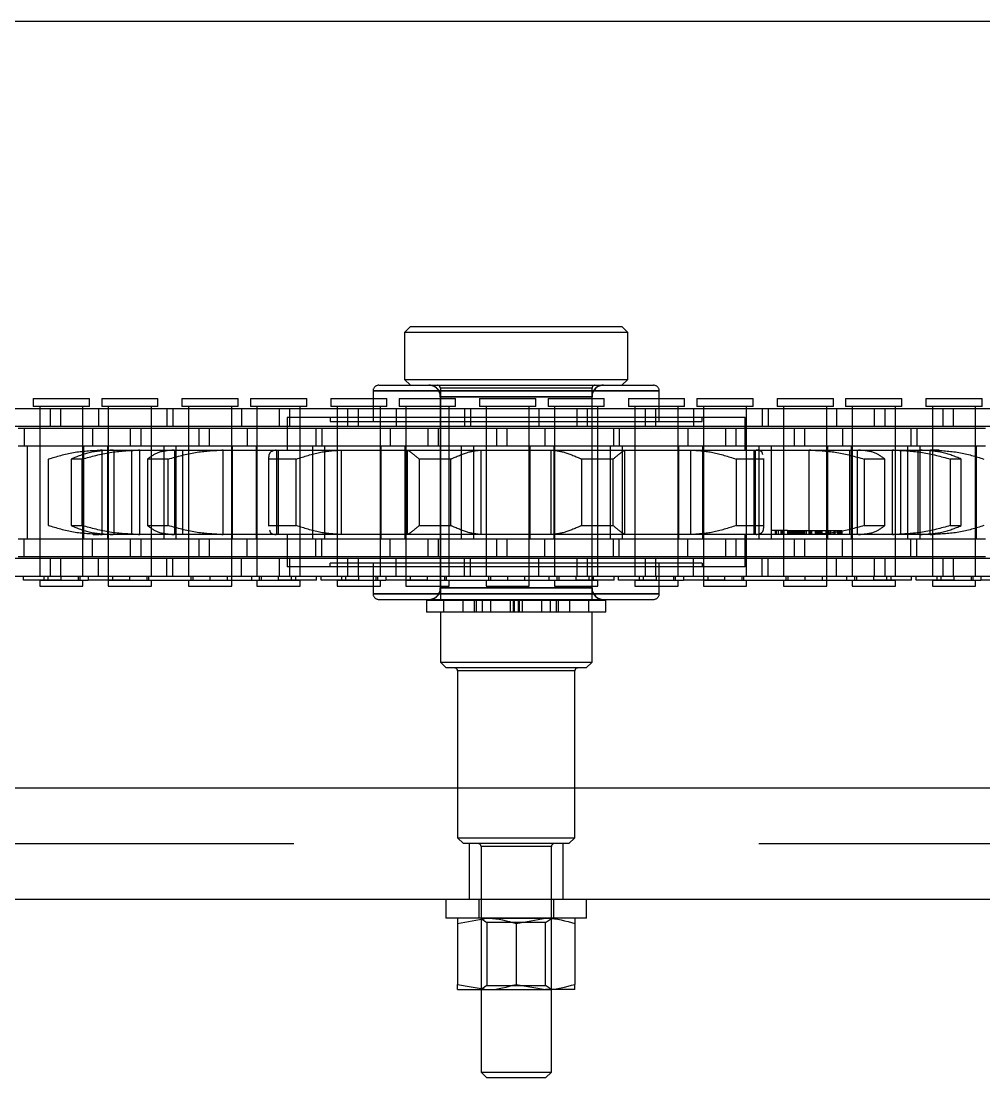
# Model space of a CAD drawing. Header units: metres. Extents: x 0 to 21025, y 0 to 14850.
# Drawn here: x 5274.1 to 5356.3, y 9031.4 to 9121.6 of the extents above; entities that cross this region are included whole.
import ezdxf

# ---------------------------------------------------------------- set-up
doc = ezdxf.new("R2010")
doc.units = ezdxf.units.M
doc.header["$LTSCALE"] = 25
doc.linetypes.add('HIDDEN2', pattern=[4.7625, 3.175, -1.5875])
doc.layers.add('SL4', color=4, linetype='Continuous')
doc.layers.add('ST1', color=7, linetype='HIDDEN2')

msp = doc.modelspace()

# ---------------------------------------------------------------- linework, layer by layer
at = {"layer": 'SL4'}
for p, q in [((4210.539, 9121.619), (5535.514, 9121.619)), ((4210.539, 9056.144), (5535.514, 9056.144)), ((5535.514, 9046.619), (4210.539, 9046.619)), ((5310.357, 9046.619), (5310.357, 9045.019)), ((5322.357, 9045.019), (5322.357, 9046.619)), ((5322.357, 9045.019), (5310.357, 9045.019)), ((5311.357, 9044.572), (5313.857, 9045.019)), ((5311.357, 9044.572), (5311.357, 9039.365)), ((5316.357, 9044.572), (5318.857, 9045.019)), ((5316.357, 9044.572), (5316.357, 9039.365)), ((5321.357, 9044.572), (5321.357, 9039.365)), ((5311.357, 9039.365), (5313.857, 9038.919)), ((5311.357, 9038.919), (5313.857, 9038.919)), ((5313.357, 9038.919), (5313.357, 9031.884)), ((5313.857, 9038.919), (5318.857, 9038.919)), ((5316.357, 9039.365), (5318.857, 9038.919)), ((5321.357, 9038.919), (5318.857, 9038.919)), ((5319.357, 9031.884), (5319.357, 9038.919)), ((5313.357, 9031.884), (5313.857, 9031.384)), ((5313.357, 9031.884), (5319.357, 9031.884)), ((5318.857, 9031.384), (5319.357, 9031.884)), ((5318.857, 9031.384), (5313.857, 9031.384))]:
    msp.add_line(p, q, dxfattribs=at)
for points, knots in [([(5311.357, 9045.019), (5311.357, 9045.012), (5311.357, 9044.987), (5311.357, 9044.747), (5311.357, 9044.572)], [0, 0, 0, 0, 0.2686336, 1, 1, 1, 1]), ([(5313.857, 9045.019), (5313.916, 9045.018), (5314.76, 9045.012), (5315.587, 9044.784), (5316.357, 9044.572)], [0, 0, 0, 0, 0.070201, 1, 1, 1, 1]), ([(5318.857, 9045.019), (5318.916, 9045.018), (5319.76, 9045.012), (5320.587, 9044.784), (5321.357, 9044.572)], [0, 0, 0, 0, 0.070201, 1, 1, 1, 1]), ([(5321.357, 9045.019), (5321.357, 9045.012), (5321.357, 9044.987), (5321.357, 9044.747), (5321.357, 9044.572)], [0, 0, 0, 0, 0.2686336, 1, 1, 1, 1]), ([(5311.357, 9038.919), (5311.357, 9038.925), (5311.357, 9038.95), (5311.357, 9039.19), (5311.357, 9039.365)], [0, 0, 0, 0, 0.268634, 1, 1, 1, 1]), ([(5313.857, 9038.919), (5313.916, 9038.919), (5314.76, 9038.925), (5315.587, 9039.153), (5316.357, 9039.365)], [0, 0, 0, 0, 0.0702006, 1, 1, 1, 1]), ([(5318.857, 9038.919), (5318.916, 9038.919), (5319.76, 9038.925), (5320.587, 9039.153), (5321.357, 9039.365)], [0, 0, 0, 0, 0.070201, 1, 1, 1, 1]), ([(5321.357, 9038.919), (5321.357, 9038.925), (5321.357, 9038.95), (5321.357, 9039.19), (5321.357, 9039.365)], [0, 0, 0, 0, 0.268634, 1, 1, 1, 1])]:
    msp.add_open_spline(points, degree=3, knots=knots, dxfattribs=at)
at = {"layer": 'ST1'}
for p, q in [((5307.332, 9095.529), (5306.832, 9095.029)), ((5325.882, 9095.029), (5306.832, 9095.029)), ((5306.832, 9095.029), (5306.832, 9091.029)), ((5307.332, 9095.529), (5325.382, 9095.529)), ((5325.882, 9095.029), (5325.382, 9095.529)), ((5325.882, 9091.029), (5325.882, 9095.029)), ((5304.63, 9090.529), (5328.083, 9090.529)), ((5306.832, 9091.029), (5325.882, 9091.029)), ((5306.832, 9091.029), (5307.332, 9090.529)), ((5322.832, 9090.279), (5309.882, 9090.279)), ((5309.882, 9090.279), (5309.882, 9072.239)), ((5322.832, 9072.239), (5322.832, 9090.279)), ((5325.382, 9090.529), (5325.882, 9091.029)), ((5275.13, 9089.384), (5279.927, 9089.384)), ((5275.13, 9089.384), (5275.13, 9088.725)), ((5279.927, 9088.725), (5279.927, 9089.384)), ((5280.978, 9089.384), (5285.775, 9089.384)), ((5280.978, 9089.384), (5280.978, 9088.725)), ((5285.775, 9088.725), (5285.775, 9089.384)), ((5287.83, 9089.384), (5292.627, 9089.384)), ((5287.83, 9089.384), (5287.83, 9088.725)), ((5292.627, 9088.725), (5292.627, 9089.384)), ((5293.678, 9089.384), (5298.475, 9089.384)), ((5293.678, 9089.384), (5293.678, 9088.725)), ((5298.475, 9088.725), (5298.475, 9089.384)), ((5300.53, 9089.384), (5305.327, 9089.384)), ((5300.53, 9089.384), (5300.53, 9088.725)), ((5304.142, 9090.04), (5304.142, 9087.44)), ((5304.142, 9090.04), (5328.572, 9090.04)), ((5328.572, 9090.04), (5304.142, 9090.04)), ((5305.327, 9088.725), (5305.327, 9089.384)), ((5306.378, 9089.384), (5311.175, 9089.384)), ((5306.378, 9089.384), (5306.378, 9088.725)), ((5309.882, 9089.551), (5309.882, 9073.216)), ((5322.807, 9089.551), (5309.906, 9089.551)), ((5309.906, 9073.216), (5309.906, 9089.551)), ((5309.906, 9089.551), (5322.807, 9089.551)), ((5311.175, 9088.725), (5311.175, 9089.384)), ((5313.23, 9089.384), (5318.027, 9089.384)), ((5313.23, 9089.384), (5313.23, 9088.725)), ((5318.027, 9088.725), (5318.027, 9089.384)), ((5319.078, 9089.384), (5323.875, 9089.384)), ((5319.078, 9089.384), (5319.078, 9088.725)), ((5322.807, 9089.551), (5322.807, 9073.216)), ((5322.832, 9073.216), (5322.832, 9089.551)), ((5323.875, 9088.725), (5323.875, 9089.384)), ((5325.93, 9089.384), (5330.727, 9089.384)), ((5325.93, 9089.384), (5325.93, 9088.725)), ((5328.572, 9087.44), (5328.572, 9090.04)), ((5330.727, 9088.725), (5330.727, 9089.384)), ((5331.778, 9089.384), (5336.575, 9089.384)), ((5331.778, 9089.384), (5331.778, 9088.725)), ((5336.575, 9088.725), (5336.575, 9089.384)), ((5338.63, 9089.384), (5343.427, 9089.384)), ((5338.63, 9089.384), (5338.63, 9088.725)), ((5343.427, 9088.725), (5343.427, 9089.384)), ((5344.478, 9089.384), (5349.275, 9089.384)), ((5344.478, 9089.384), (5344.478, 9088.725)), ((5349.275, 9088.725), (5349.275, 9089.384)), ((5351.33, 9089.384), (5356.127, 9089.384)), ((5351.33, 9089.384), (5351.33, 9088.725)), ((5356.127, 9088.725), (5356.127, 9089.384)), ((5267.502, 9088.541), (5276.597, 9088.541)), ((5279.927, 9088.725), (5275.13, 9088.725)), ((5275.684, 9088.725), (5275.684, 9074.227)), ((5275.684, 9088.541), (5275.684, 9087.021)), ((5276.597, 9088.541), (5277.457, 9088.541)), ((5276.597, 9087.021), (5276.597, 9088.541)), ((5277.457, 9088.541), (5286.552, 9088.541)), ((5277.457, 9088.541), (5277.457, 9087.021)), ((5279.374, 9074.227), (5279.374, 9088.725)), ((5279.374, 9087.021), (5279.374, 9088.541)), ((5280.704, 9088.541), (5280.704, 9087.021)), ((5285.775, 9088.725), (5280.978, 9088.725)), ((5281.532, 9088.725), (5281.532, 9074.227)), ((5281.532, 9088.541), (5281.532, 9087.021)), ((5285.222, 9074.227), (5285.222, 9088.725)), ((5285.222, 9087.021), (5285.222, 9088.541)), ((5286.552, 9088.541), (5286.552, 9087.021)), ((5286.552, 9088.541), (5292.902, 9088.541)), ((5287.054, 9088.541), (5287.054, 9087.021)), ((5292.627, 9088.725), (5287.83, 9088.725)), ((5288.384, 9088.725), (5288.384, 9074.227)), ((5288.384, 9088.541), (5288.384, 9087.021)), ((5292.074, 9074.227), (5292.074, 9088.725)), ((5292.074, 9087.021), (5292.074, 9088.541)), ((5292.902, 9088.541), (5292.902, 9087.021)), ((5292.902, 9088.541), (5301.997, 9088.541)), ((5298.475, 9088.725), (5293.678, 9088.725)), ((5294.232, 9088.725), (5294.232, 9074.227)), ((5294.232, 9088.541), (5294.232, 9087.021)), ((5296.149, 9087.021), (5296.149, 9088.541)), ((5297.009, 9088.541), (5297.009, 9087.021)), ((5297.922, 9074.227), (5297.922, 9088.725)), ((5297.922, 9087.021), (5297.922, 9088.541)), ((5305.327, 9088.725), (5300.53, 9088.725)), ((5301.084, 9088.725), (5301.084, 9074.227)), ((5301.084, 9088.541), (5301.084, 9087.021)), ((5301.997, 9088.541), (5302.857, 9088.541)), ((5301.997, 9087.021), (5301.997, 9088.541)), ((5302.857, 9088.541), (5311.952, 9088.541)), ((5302.857, 9088.541), (5302.857, 9087.021)), ((5304.774, 9074.227), (5304.774, 9088.725)), ((5304.774, 9087.021), (5304.774, 9088.541)), ((5306.104, 9088.541), (5306.104, 9087.021)), ((5311.175, 9088.725), (5306.378, 9088.725)), ((5306.932, 9088.725), (5306.932, 9074.227)), ((5306.932, 9088.541), (5306.932, 9087.021)), ((5310.622, 9074.227), (5310.622, 9088.725)), ((5310.622, 9087.021), (5310.622, 9088.541)), ((5311.952, 9088.541), (5311.952, 9087.021)), ((5311.952, 9088.541), (5318.302, 9088.541)), ((5312.454, 9088.541), (5312.454, 9087.021)), ((5318.027, 9088.725), (5313.23, 9088.725)), ((5313.784, 9088.725), (5313.784, 9074.227)), ((5313.784, 9088.541), (5313.784, 9087.021)), ((5317.474, 9074.227), (5317.474, 9088.725)), ((5317.474, 9087.021), (5317.474, 9088.541)), ((5318.302, 9088.541), (5318.302, 9087.021)), ((5318.302, 9088.541), (5327.397, 9088.541)), ((5323.875, 9088.725), (5319.078, 9088.725)), ((5319.632, 9088.725), (5319.632, 9074.227)), ((5319.632, 9088.541), (5319.632, 9087.021)), ((5321.549, 9087.021), (5321.549, 9088.541)), ((5322.409, 9088.541), (5322.409, 9087.021)), ((5323.322, 9074.227), (5323.322, 9088.725)), ((5323.322, 9087.021), (5323.322, 9088.541)), ((5330.727, 9088.725), (5325.93, 9088.725)), ((5326.484, 9088.725), (5326.484, 9074.227)), ((5326.484, 9088.541), (5326.484, 9087.021)), ((5327.397, 9088.541), (5328.257, 9088.541)), ((5327.397, 9087.021), (5327.397, 9088.541)), ((5328.257, 9088.541), (5337.352, 9088.541)), ((5328.257, 9088.541), (5328.257, 9087.021)), ((5330.174, 9074.227), (5330.174, 9088.725)), ((5330.174, 9087.021), (5330.174, 9088.541)), ((5331.504, 9088.541), (5331.504, 9087.021)), ((5336.575, 9088.725), (5331.778, 9088.725)), ((5332.332, 9088.725), (5332.332, 9074.227)), ((5332.332, 9088.541), (5332.332, 9087.021)), ((5336.022, 9074.227), (5336.022, 9088.725)), ((5336.022, 9087.021), (5336.022, 9088.541)), ((5337.352, 9088.541), (5337.352, 9087.021)), ((5337.352, 9088.541), (5343.702, 9088.541)), ((5337.854, 9088.541), (5337.854, 9087.021)), ((5343.427, 9088.725), (5338.63, 9088.725)), ((5339.184, 9088.725), (5339.184, 9074.227)), ((5339.184, 9088.541), (5339.184, 9087.021)), ((5342.874, 9074.227), (5342.874, 9088.725)), ((5342.874, 9087.021), (5342.874, 9088.541)), ((5343.702, 9088.541), (5343.702, 9087.021)), ((5343.702, 9088.541), (5352.797, 9088.541)), ((5349.275, 9088.725), (5344.478, 9088.725)), ((5345.032, 9088.725), (5345.032, 9074.227)), ((5345.032, 9088.541), (5345.032, 9087.021)), ((5346.949, 9087.021), (5346.949, 9088.541)), ((5347.809, 9088.541), (5347.809, 9087.021)), ((5348.722, 9074.227), (5348.722, 9088.725)), ((5348.722, 9087.021), (5348.722, 9088.541)), ((5356.127, 9088.725), (5351.33, 9088.725)), ((5351.884, 9088.725), (5351.884, 9074.227)), ((5351.884, 9088.541), (5351.884, 9087.021)), ((5352.797, 9088.541), (5353.657, 9088.541)), ((5352.797, 9087.021), (5352.797, 9088.541)), ((5353.657, 9088.541), (5362.752, 9088.541)), ((5353.657, 9088.541), (5353.657, 9087.021)), ((5355.574, 9074.227), (5355.574, 9088.725)), ((5355.574, 9087.021), (5355.574, 9088.541)), ((5335.901, 9087.759), (5296.813, 9087.759)), ((5296.813, 9087.759), (5296.813, 9084.989)), ((5300.477, 9087.759), (5300.477, 9087.44)), ((5332.236, 9087.44), (5332.236, 9087.759)), ((5335.901, 9084.989), (5335.901, 9087.759)), ((5267.502, 9087.021), (5276.597, 9087.021)), ((5273.852, 9086.869), (5280.202, 9086.869)), ((5274.354, 9086.869), (5274.354, 9085.349)), ((5275.684, 9086.869), (5275.684, 9085.349)), ((5276.597, 9087.021), (5277.457, 9087.021)), ((5277.457, 9087.021), (5286.552, 9087.021)), ((5279.374, 9085.349), (5279.374, 9086.869)), ((5280.202, 9086.869), (5280.202, 9085.349)), ((5280.202, 9086.869), (5289.297, 9086.869)), ((5281.532, 9086.869), (5281.532, 9085.349)), ((5283.449, 9085.349), (5283.449, 9086.869)), ((5284.309, 9086.869), (5284.309, 9085.349)), ((5285.222, 9085.349), (5285.222, 9086.869)), ((5286.552, 9087.021), (5292.902, 9087.021)), ((5288.384, 9086.869), (5288.384, 9085.349)), ((5289.297, 9086.869), (5290.157, 9086.869)), ((5289.297, 9085.349), (5289.297, 9086.869)), ((5290.157, 9086.869), (5299.252, 9086.869)), ((5290.157, 9086.869), (5290.157, 9085.349)), ((5292.074, 9085.349), (5292.074, 9086.869)), ((5292.902, 9087.021), (5301.997, 9087.021)), ((5293.404, 9086.869), (5293.404, 9085.349)), ((5294.232, 9086.869), (5294.232, 9085.349)), ((5297.922, 9085.349), (5297.922, 9086.869)), ((5299.252, 9086.869), (5299.252, 9085.349)), ((5299.252, 9086.869), (5305.602, 9086.869)), ((5299.754, 9086.869), (5299.754, 9085.349)), ((5300.477, 9087.44), (5332.236, 9087.44)), ((5301.084, 9086.869), (5301.084, 9085.349)), ((5301.997, 9087.021), (5302.857, 9087.021)), ((5302.857, 9087.021), (5311.952, 9087.021)), ((5304.774, 9085.349), (5304.774, 9086.869)), ((5305.602, 9086.869), (5305.602, 9085.349)), ((5305.602, 9086.869), (5314.697, 9086.869)), ((5306.932, 9086.869), (5306.932, 9085.349)), ((5308.849, 9085.349), (5308.849, 9086.869)), ((5309.709, 9086.869), (5309.709, 9085.349)), ((5310.622, 9085.349), (5310.622, 9086.869)), ((5311.952, 9087.021), (5318.302, 9087.021)), ((5313.784, 9086.869), (5313.784, 9085.349)), ((5314.697, 9086.869), (5315.557, 9086.869)), ((5314.697, 9085.349), (5314.697, 9086.869)), ((5315.557, 9086.869), (5324.652, 9086.869)), ((5315.557, 9086.869), (5315.557, 9085.349)), ((5317.474, 9085.349), (5317.474, 9086.869)), ((5318.302, 9087.021), (5327.397, 9087.021)), ((5318.804, 9086.869), (5318.804, 9085.349)), ((5319.632, 9086.869), (5319.632, 9085.349)), ((5323.322, 9085.349), (5323.322, 9086.869)), ((5324.652, 9086.869), (5324.652, 9085.349)), ((5324.652, 9086.869), (5331.002, 9086.869)), ((5325.154, 9086.869), (5325.154, 9085.349)), ((5326.484, 9086.869), (5326.484, 9085.349)), ((5327.397, 9087.021), (5328.257, 9087.021)), ((5328.257, 9087.021), (5337.352, 9087.021)), ((5330.174, 9085.349), (5330.174, 9086.869)), ((5331.002, 9086.869), (5331.002, 9085.349)), ((5331.002, 9086.869), (5340.097, 9086.869)), ((5332.332, 9086.869), (5332.332, 9085.349)), ((5334.249, 9085.349), (5334.249, 9086.869)), ((5335.109, 9086.869), (5335.109, 9085.349)), ((5336.022, 9085.349), (5336.022, 9086.869)), ((5337.352, 9087.021), (5343.702, 9087.021)), ((5339.184, 9086.869), (5339.184, 9085.349)), ((5340.097, 9086.869), (5340.957, 9086.869)), ((5340.097, 9085.349), (5340.097, 9086.869)), ((5340.957, 9086.869), (5350.052, 9086.869)), ((5340.957, 9086.869), (5340.957, 9085.349)), ((5342.874, 9085.349), (5342.874, 9086.869)), ((5343.702, 9087.021), (5352.797, 9087.021)), ((5344.204, 9086.869), (5344.204, 9085.349)), ((5345.032, 9086.869), (5345.032, 9085.349)), ((5348.722, 9085.349), (5348.722, 9086.869)), ((5350.052, 9086.869), (5350.052, 9085.349)), ((5350.052, 9086.869), (5356.402, 9086.869)), ((5350.554, 9086.869), (5350.554, 9085.349)), ((5351.884, 9086.869), (5351.884, 9085.349)), ((5352.797, 9087.021), (5353.657, 9087.021)), ((5353.657, 9087.021), (5362.752, 9087.021)), ((5355.574, 9085.349), (5355.574, 9086.869)), ((5273.852, 9085.349), (5280.202, 9085.349)), ((5274.637, 9077.419), (5274.637, 9085.349)), ((5275.684, 9085.349), (5275.684, 9077.419)), ((5279.374, 9077.419), (5279.374, 9085.349)), ((5279.417, 9085.349), (5279.417, 9077.419)), ((5280.202, 9085.349), (5289.297, 9085.349)), ((5280.749, 9084.989), (5280.89, 9084.989)), ((5280.89, 9084.989), (5281.016, 9084.989)), ((5281.016, 9084.989), (5280.89, 9084.989)), ((5281.016, 9077.779), (5281.016, 9084.989)), ((5281.016, 9084.989), (5281.947, 9084.989)), ((5281.489, 9077.419), (5281.489, 9085.349)), ((5281.532, 9085.349), (5281.532, 9077.419)), ((5281.947, 9084.989), (5284.111, 9084.989)), ((5282.056, 9077.779), (5282.056, 9084.989)), ((5283.554, 9077.779), (5283.554, 9084.989)), ((5284.111, 9084.989), (5284.24, 9084.989)), ((5284.24, 9084.989), (5284.111, 9084.989)), ((5284.24, 9077.779), (5284.24, 9084.989)), ((5284.24, 9084.989), (5287.153, 9084.989)), ((5285.222, 9077.419), (5285.222, 9085.349)), ((5286.269, 9085.349), (5286.269, 9077.419)), ((5287.153, 9084.989), (5291.222, 9084.989)), ((5287.232, 9077.779), (5287.232, 9084.989)), ((5287.337, 9077.419), (5287.337, 9085.349)), ((5287.901, 9077.779), (5287.901, 9084.989)), ((5288.384, 9085.349), (5288.384, 9077.419)), ((5289.297, 9085.349), (5290.157, 9085.349)), ((5290.157, 9085.349), (5299.252, 9085.349)), ((5291.222, 9084.989), (5291.337, 9084.989)), ((5291.337, 9084.989), (5291.222, 9084.989)), ((5291.337, 9077.779), (5291.337, 9084.989)), ((5291.337, 9084.989), (5295.883, 9084.989)), ((5292.074, 9077.419), (5292.074, 9085.349)), ((5292.117, 9085.349), (5292.117, 9077.419)), ((5294.189, 9077.419), (5294.189, 9085.349)), ((5294.232, 9085.349), (5294.232, 9077.419)), ((5295.883, 9084.989), (5301.364, 9084.989)), ((5295.921, 9077.779), (5295.921, 9084.989)), ((5296.071, 9077.779), (5296.071, 9084.989)), ((5297.922, 9077.419), (5297.922, 9085.349)), ((5298.969, 9085.349), (5298.969, 9077.419)), ((5299.252, 9085.349), (5305.602, 9085.349)), ((5300.037, 9077.419), (5300.037, 9085.349)), ((5301.084, 9085.349), (5301.084, 9077.419)), ((5301.364, 9084.989), (5301.452, 9084.989)), ((5301.452, 9077.779), (5301.452, 9084.989)), ((5301.452, 9084.989), (5307.075, 9084.989)), ((5304.774, 9077.419), (5304.774, 9085.349)), ((5304.817, 9085.349), (5304.817, 9077.419)), ((5305.602, 9085.349), (5314.697, 9085.349)), ((5306.889, 9077.419), (5306.889, 9085.349)), ((5306.932, 9085.349), (5306.932, 9077.419)), ((5307.075, 9077.779), (5307.075, 9084.989)), ((5307.075, 9084.989), (5307.081, 9084.989)), ((5307.081, 9084.989), (5313.315, 9084.989)), ((5310.622, 9077.419), (5310.622, 9085.349)), ((5311.669, 9085.349), (5311.669, 9077.419)), ((5312.737, 9077.419), (5312.737, 9085.349)), ((5313.315, 9084.989), (5313.365, 9084.989)), ((5313.365, 9077.779), (5313.365, 9084.989)), ((5313.365, 9084.989), (5319.348, 9084.989)), ((5313.784, 9085.349), (5313.784, 9077.419)), ((5314.697, 9085.349), (5315.557, 9085.349)), ((5315.557, 9085.349), (5324.652, 9085.349)), ((5317.474, 9077.419), (5317.474, 9085.349)), ((5317.517, 9085.349), (5317.517, 9077.419)), ((5319.348, 9077.779), (5319.348, 9084.989)), ((5319.348, 9084.989), (5319.399, 9084.989)), ((5319.399, 9084.989), (5325.632, 9084.989)), ((5319.589, 9077.419), (5319.589, 9085.349)), ((5319.632, 9085.349), (5319.632, 9077.419)), ((5323.322, 9077.419), (5323.322, 9085.349)), ((5324.369, 9085.349), (5324.369, 9077.419)), ((5324.652, 9085.349), (5331.002, 9085.349)), ((5325.437, 9077.419), (5325.437, 9085.349)), ((5325.632, 9084.989), (5325.638, 9084.989)), ((5325.638, 9077.779), (5325.638, 9084.989)), ((5325.638, 9084.989), (5331.261, 9084.989)), ((5326.484, 9085.349), (5326.484, 9077.419)), ((5330.174, 9077.419), (5330.174, 9085.349)), ((5330.217, 9085.349), (5330.217, 9077.419)), ((5331.002, 9085.349), (5340.097, 9085.349)), ((5331.261, 9077.779), (5331.261, 9084.989)), ((5331.261, 9084.989), (5331.349, 9084.989)), ((5331.349, 9084.989), (5336.831, 9084.989)), ((5332.289, 9077.419), (5332.289, 9085.349)), ((5332.332, 9085.349), (5332.332, 9077.419)), ((5336.022, 9077.419), (5336.022, 9085.349)), ((5336.642, 9084.989), (5336.642, 9077.779)), ((5336.792, 9077.779), (5336.792, 9084.989)), ((5336.831, 9084.989), (5341.376, 9084.989)), ((5337.069, 9085.349), (5337.069, 9077.419)), ((5338.137, 9077.419), (5338.137, 9085.349)), ((5339.184, 9085.349), (5339.184, 9077.419)), ((5340.097, 9085.349), (5340.957, 9085.349)), ((5340.957, 9085.349), (5350.052, 9085.349)), ((5341.376, 9077.779), (5341.376, 9084.989)), ((5341.376, 9084.989), (5341.491, 9084.989)), ((5341.491, 9084.989), (5341.376, 9084.989)), ((5341.491, 9084.989), (5345.56, 9084.989)), ((5342.874, 9077.419), (5342.874, 9085.349)), ((5342.917, 9085.349), (5342.917, 9077.419)), ((5344.812, 9084.989), (5344.812, 9077.779)), ((5344.989, 9077.419), (5344.989, 9085.349)), ((5345.032, 9085.349), (5345.032, 9077.419)), ((5345.482, 9077.779), (5345.482, 9084.989)), ((5345.56, 9084.989), (5348.473, 9084.989)), ((5348.473, 9077.779), (5348.473, 9084.989)), ((5348.473, 9084.989), (5348.602, 9084.989)), ((5348.602, 9084.989), (5348.473, 9084.989)), ((5348.602, 9084.989), (5350.767, 9084.989)), ((5348.722, 9077.419), (5348.722, 9085.349)), ((5349.159, 9084.989), (5349.159, 9077.779)), ((5349.769, 9085.349), (5349.769, 9077.419)), ((5350.052, 9085.349), (5356.402, 9085.349)), ((5350.658, 9077.779), (5350.658, 9084.989)), ((5350.767, 9084.989), (5351.697, 9084.989)), ((5350.837, 9077.419), (5350.837, 9085.349)), ((5351.697, 9077.779), (5351.697, 9084.989)), ((5351.697, 9084.989), (5351.823, 9084.989)), ((5351.823, 9084.989), (5351.697, 9084.989)), ((5351.823, 9084.989), (5351.964, 9084.989)), ((5351.884, 9085.349), (5351.884, 9077.419)), ((5352.46, 9084.979), (5351.964, 9084.989)), ((5355.574, 9077.419), (5355.574, 9085.349)), ((5355.617, 9085.349), (5355.617, 9077.419)), ((5276.44, 9084.227), (5276.417, 9084.227)), ((5276.417, 9084.227), (5276.417, 9078.541)), ((5276.44, 9078.541), (5276.44, 9084.227)), ((5279.317, 9084.227), (5278.378, 9084.227)), ((5278.378, 9084.227), (5278.378, 9078.541)), ((5279.317, 9078.541), (5279.317, 9084.227)), ((5286.661, 9084.227), (5284.897, 9084.227)), ((5284.897, 9084.227), (5284.897, 9078.541)), ((5286.661, 9078.541), (5286.661, 9084.227)), ((5295.209, 9084.284), (5295.209, 9078.483)), ((5297.586, 9084.227), (5295.211, 9084.227)), ((5295.211, 9084.227), (5295.211, 9078.541)), ((5297.586, 9078.541), (5297.586, 9084.227)), ((5310.776, 9084.227), (5308.075, 9084.227)), ((5308.075, 9084.227), (5308.075, 9078.541)), ((5310.776, 9078.541), (5310.776, 9084.227)), ((5321.937, 9084.227), (5321.937, 9078.541)), ((5324.639, 9084.227), (5321.937, 9084.227)), ((5324.639, 9078.541), (5324.639, 9084.227)), ((5335.127, 9084.227), (5335.127, 9078.541)), ((5337.503, 9084.227), (5335.127, 9084.227)), ((5337.503, 9084.227), (5337.488, 9084.284)), ((5337.503, 9078.541), (5337.503, 9084.227)), ((5337.505, 9078.483), (5337.505, 9084.284)), ((5346.053, 9084.227), (5346.053, 9078.541)), ((5347.816, 9084.227), (5346.053, 9084.227)), ((5347.816, 9078.541), (5347.816, 9084.227)), ((5353.397, 9084.227), (5353.397, 9078.541)), ((5354.335, 9084.227), (5353.397, 9084.227)), ((5354.335, 9078.541), (5354.335, 9084.227)), ((5276.417, 9078.541), (5276.44, 9078.541)), ((5278.378, 9078.541), (5279.317, 9078.541)), ((5280.253, 9077.788), (5280.749, 9077.779)), ((5280.89, 9077.779), (5280.749, 9077.779)), ((5281.016, 9077.779), (5280.89, 9077.779)), ((5280.89, 9077.779), (5281.016, 9077.779)), ((5281.947, 9077.779), (5281.016, 9077.779)), ((5284.111, 9077.779), (5281.947, 9077.779)), ((5284.24, 9077.779), (5284.111, 9077.779)), ((5284.111, 9077.779), (5284.24, 9077.779)), ((5287.153, 9077.779), (5284.24, 9077.779)), ((5284.897, 9078.541), (5286.661, 9078.541)), ((5291.222, 9077.779), (5287.153, 9077.779)), ((5291.337, 9077.779), (5291.222, 9077.779)), ((5291.222, 9077.779), (5291.337, 9077.779)), ((5295.883, 9077.779), (5291.337, 9077.779)), ((5295.211, 9078.541), (5297.586, 9078.541)), ((5295.211, 9078.541), (5295.226, 9078.483)), ((5301.364, 9077.779), (5295.883, 9077.779)), ((5296.813, 9077.779), (5296.813, 9075.009)), ((5301.452, 9077.779), (5301.364, 9077.779)), ((5307.075, 9077.779), (5301.452, 9077.779)), ((5307.081, 9077.779), (5307.075, 9077.779)), ((5313.315, 9077.779), (5307.081, 9077.779)), ((5308.075, 9078.541), (5310.776, 9078.541)), ((5313.365, 9077.779), (5313.315, 9077.779)), ((5319.348, 9077.779), (5313.365, 9077.779)), ((5319.399, 9077.779), (5319.348, 9077.779)), ((5325.632, 9077.779), (5319.399, 9077.779)), ((5321.937, 9078.541), (5324.639, 9078.541)), ((5325.638, 9077.779), (5325.632, 9077.779)), ((5331.261, 9077.779), (5325.638, 9077.779)), ((5331.349, 9077.779), (5331.261, 9077.779)), ((5336.831, 9077.779), (5331.349, 9077.779)), ((5335.127, 9078.541), (5337.503, 9078.541)), ((5335.901, 9075.009), (5335.901, 9077.779)), ((5341.376, 9077.779), (5336.831, 9077.779)), ((5338.957, 9078.113), (5338.118, 9078.113)), ((5338.118, 9078.113), (5338.118, 9077.779)), ((5338.453, 9078.113), (5338.453, 9077.779)), ((5338.555, 9078.113), (5338.555, 9077.779)), ((5338.726, 9078.113), (5338.726, 9077.779)), ((5339.11, 9078.113), (5338.957, 9078.113)), ((5338.957, 9078.113), (5338.957, 9077.779)), ((5339.061, 9078.113), (5339.061, 9077.779)), ((5339.524, 9078.113), (5339.11, 9078.113)), ((5339.11, 9078.113), (5339.11, 9077.779)), ((5339.202, 9078.113), (5339.202, 9077.779)), ((5339.524, 9078.113), (5341.954, 9078.113)), ((5339.524, 9078.113), (5339.524, 9077.779)), ((5339.583, 9078.113), (5339.583, 9077.779)), ((5339.584, 9078.113), (5339.584, 9077.779)), ((5339.635, 9078.113), (5339.635, 9077.779)), ((5339.648, 9078.113), (5339.648, 9077.779)), ((5339.649, 9078.113), (5339.649, 9077.779)), ((5339.706, 9078.113), (5339.706, 9077.779)), ((5339.782, 9078.113), (5339.782, 9077.779)), ((5339.791, 9078.113), (5339.791, 9077.779)), ((5339.822, 9078.113), (5339.822, 9077.779)), ((5339.896, 9078.113), (5339.896, 9077.779)), ((5339.899, 9078.113), (5339.899, 9077.779)), ((5339.907, 9078.113), (5339.907, 9077.779)), ((5339.92, 9078.113), (5339.92, 9077.779)), ((5340.013, 9078.113), (5340.013, 9077.779)), ((5340.033, 9078.113), (5340.033, 9077.779)), ((5340.04, 9078.113), (5340.04, 9077.779)), ((5340.109, 9078.113), (5340.109, 9077.779)), ((5340.202, 9078.113), (5340.202, 9077.779)), ((5340.286, 9078.113), (5340.286, 9077.779)), ((5340.366, 9078.113), (5340.366, 9077.779)), ((5340.414, 9078.113), (5340.414, 9077.779)), ((5340.518, 9078.113), (5340.518, 9077.779)), ((5340.55, 9078.113), (5340.55, 9077.779)), ((5340.553, 9078.113), (5340.553, 9077.779)), ((5340.586, 9078.113), (5340.586, 9077.779)), ((5340.625, 9078.113), (5340.625, 9077.779)), ((5340.659, 9078.113), (5340.659, 9077.779)), ((5340.662, 9078.113), (5340.662, 9077.779)), ((5340.688, 9078.113), (5340.688, 9077.779)), ((5340.692, 9078.113), (5340.692, 9077.779)), ((5340.78, 9078.113), (5340.78, 9077.779)), ((5340.793, 9078.113), (5340.793, 9077.779)), ((5340.81, 9078.113), (5340.81, 9077.779)), ((5340.829, 9078.113), (5340.829, 9077.779)), ((5340.837, 9078.113), (5340.837, 9077.779)), ((5340.97, 9078.113), (5340.97, 9077.779)), ((5341.13, 9077.779), (5341.13, 9078.113)), ((5341.491, 9077.779), (5341.376, 9077.779)), ((5341.464, 9077.779), (5341.464, 9078.113)), ((5345.56, 9077.779), (5341.491, 9077.779)), ((5341.513, 9078.113), (5341.513, 9077.779)), ((5341.574, 9078.113), (5341.574, 9077.779)), ((5341.873, 9078.113), (5341.873, 9077.779)), ((5341.914, 9078.113), (5341.914, 9077.779)), ((5341.935, 9078.113), (5341.935, 9077.779)), ((5341.954, 9078.113), (5342.344, 9078.113)), ((5341.954, 9078.113), (5341.954, 9077.779)), ((5342.063, 9078.113), (5342.063, 9077.779)), ((5342.109, 9078.113), (5342.109, 9077.779)), ((5342.19, 9078.113), (5342.19, 9077.779)), ((5342.244, 9078.113), (5342.244, 9077.779)), ((5342.298, 9078.113), (5342.298, 9077.779)), ((5342.316, 9078.113), (5342.316, 9077.779)), ((5342.337, 9078.113), (5342.337, 9077.779)), ((5342.344, 9078.113), (5343.191, 9078.113)), ((5342.344, 9078.113), (5342.344, 9077.779)), ((5342.416, 9078.113), (5342.416, 9077.779)), ((5342.44, 9078.113), (5342.44, 9077.779)), ((5342.775, 9078.113), (5342.775, 9077.779)), ((5342.801, 9078.113), (5342.801, 9077.779)), ((5342.848, 9078.113), (5342.848, 9077.779)), ((5342.885, 9078.113), (5342.885, 9077.779)), ((5342.933, 9078.113), (5342.933, 9077.779)), ((5343.055, 9078.113), (5343.055, 9077.779)), ((5343.191, 9078.113), (5343.191, 9077.779)), ((5343.191, 9078.113), (5343.474, 9078.113)), ((5343.474, 9078.113), (5343.474, 9077.779)), ((5343.474, 9078.113), (5343.558, 9078.113)), ((5343.558, 9078.113), (5343.558, 9077.779)), ((5343.558, 9078.113), (5343.882, 9078.113)), ((5343.792, 9078.113), (5343.792, 9077.779)), ((5343.882, 9078.113), (5343.882, 9077.779)), ((5343.882, 9078.113), (5343.918, 9078.113)), ((5343.918, 9078.113), (5343.918, 9077.779)), ((5343.918, 9078.113), (5344.126, 9078.113)), ((5343.961, 9078.113), (5343.961, 9077.779)), ((5343.998, 9078.113), (5343.998, 9077.779)), ((5344.116, 9078.113), (5344.116, 9077.779)), ((5344.126, 9078.113), (5344.126, 9077.779)), ((5344.126, 9078.113), (5344.161, 9078.113)), ((5344.146, 9078.113), (5344.146, 9077.779)), ((5344.161, 9078.113), (5344.161, 9077.779)), ((5348.473, 9077.779), (5345.56, 9077.779)), ((5346.053, 9078.541), (5347.816, 9078.541)), ((5348.602, 9077.779), (5348.473, 9077.779)), ((5348.473, 9077.779), (5348.602, 9077.779)), ((5350.767, 9077.779), (5348.602, 9077.779)), ((5351.697, 9077.779), (5350.767, 9077.779)), ((5351.823, 9077.779), (5351.697, 9077.779)), ((5351.697, 9077.779), (5351.823, 9077.779)), ((5351.964, 9077.779), (5351.823, 9077.779)), ((5353.397, 9078.541), (5354.335, 9078.541)), ((5273.852, 9077.419), (5280.202, 9077.419)), ((5274.354, 9075.899), (5274.354, 9077.419)), ((5275.684, 9077.419), (5275.684, 9075.899)), ((5279.374, 9075.899), (5279.374, 9077.419)), ((5280.202, 9075.899), (5280.202, 9077.419)), ((5280.202, 9077.419), (5289.297, 9077.419)), ((5281.532, 9077.419), (5281.532, 9075.899)), ((5283.449, 9075.899), (5283.449, 9077.419)), ((5284.309, 9077.419), (5284.309, 9075.899)), ((5285.222, 9075.899), (5285.222, 9077.419)), ((5288.384, 9077.419), (5288.384, 9075.899)), ((5289.297, 9077.419), (5290.157, 9077.419)), ((5289.297, 9075.899), (5289.297, 9077.419)), ((5290.157, 9077.419), (5299.252, 9077.419)), ((5290.157, 9077.419), (5290.157, 9075.899)), ((5292.074, 9075.899), (5292.074, 9077.419)), ((5293.404, 9075.899), (5293.404, 9077.419)), ((5294.232, 9077.419), (5294.232, 9075.899)), ((5297.922, 9075.899), (5297.922, 9077.419)), ((5299.252, 9075.899), (5299.252, 9077.419)), ((5299.252, 9077.419), (5305.602, 9077.419)), ((5299.754, 9075.899), (5299.754, 9077.419)), ((5301.084, 9077.419), (5301.084, 9075.899)), ((5304.774, 9075.899), (5304.774, 9077.419)), ((5305.602, 9075.899), (5305.602, 9077.419)), ((5305.602, 9077.419), (5314.697, 9077.419)), ((5306.932, 9077.419), (5306.932, 9075.899)), ((5308.849, 9075.899), (5308.849, 9077.419)), ((5309.709, 9077.419), (5309.709, 9075.899)), ((5310.622, 9075.899), (5310.622, 9077.419)), ((5313.784, 9077.419), (5313.784, 9075.899)), ((5314.697, 9077.419), (5315.557, 9077.419)), ((5314.697, 9075.899), (5314.697, 9077.419)), ((5315.557, 9077.419), (5324.652, 9077.419)), ((5315.557, 9077.419), (5315.557, 9075.899)), ((5317.474, 9075.899), (5317.474, 9077.419)), ((5318.804, 9075.899), (5318.804, 9077.419)), ((5319.632, 9077.419), (5319.632, 9075.899)), ((5323.322, 9075.899), (5323.322, 9077.419)), ((5324.652, 9075.899), (5324.652, 9077.419)), ((5324.652, 9077.419), (5331.002, 9077.419)), ((5325.154, 9075.899), (5325.154, 9077.419)), ((5326.484, 9077.419), (5326.484, 9075.899)), ((5330.174, 9075.899), (5330.174, 9077.419)), ((5331.002, 9075.899), (5331.002, 9077.419)), ((5331.002, 9077.419), (5340.097, 9077.419)), ((5332.332, 9077.419), (5332.332, 9075.899)), ((5334.249, 9075.899), (5334.249, 9077.419)), ((5335.109, 9077.419), (5335.109, 9075.899)), ((5336.022, 9075.899), (5336.022, 9077.419)), ((5339.184, 9077.419), (5339.184, 9075.899)), ((5340.097, 9077.419), (5340.957, 9077.419)), ((5340.097, 9075.899), (5340.097, 9077.419)), ((5340.957, 9077.419), (5350.052, 9077.419)), ((5340.957, 9077.419), (5340.957, 9075.899)), ((5342.874, 9075.899), (5342.874, 9077.419)), ((5344.204, 9075.899), (5344.204, 9077.419)), ((5345.032, 9077.419), (5345.032, 9075.899)), ((5348.722, 9075.899), (5348.722, 9077.419)), ((5350.052, 9075.899), (5350.052, 9077.419)), ((5350.052, 9077.419), (5356.402, 9077.419)), ((5350.554, 9075.899), (5350.554, 9077.419)), ((5351.884, 9077.419), (5351.884, 9075.899)), ((5355.574, 9075.899), (5355.574, 9077.419)), ((5273.852, 9075.899), (5280.202, 9075.899)), ((5280.202, 9075.899), (5289.297, 9075.899)), ((5289.297, 9075.899), (5290.157, 9075.899)), ((5290.157, 9075.899), (5299.252, 9075.899)), ((5299.252, 9075.899), (5305.602, 9075.899)), ((5305.602, 9075.899), (5314.697, 9075.899)), ((5314.697, 9075.899), (5315.557, 9075.899)), ((5315.557, 9075.899), (5324.652, 9075.899)), ((5324.652, 9075.899), (5331.002, 9075.899)), ((5331.002, 9075.899), (5340.097, 9075.899)), ((5340.097, 9075.899), (5340.957, 9075.899)), ((5340.957, 9075.899), (5350.052, 9075.899)), ((5350.052, 9075.899), (5356.402, 9075.899)), ((5267.502, 9075.747), (5276.597, 9075.747)), ((5275.684, 9075.747), (5275.684, 9074.227)), ((5276.597, 9075.747), (5277.457, 9075.747)), ((5276.597, 9074.227), (5276.597, 9075.747)), ((5277.457, 9075.747), (5286.552, 9075.747)), ((5277.457, 9075.747), (5277.457, 9074.227)), ((5279.374, 9074.227), (5279.374, 9075.747)), ((5280.704, 9074.227), (5280.704, 9075.747)), ((5281.532, 9075.747), (5281.532, 9073.894)), ((5285.222, 9074.227), (5285.222, 9075.747)), ((5286.552, 9074.227), (5286.552, 9075.747)), ((5286.552, 9075.747), (5292.902, 9075.747)), ((5287.054, 9074.227), (5287.054, 9075.747)), ((5288.384, 9075.747), (5288.384, 9074.227)), ((5292.074, 9073.894), (5292.074, 9075.747)), ((5292.902, 9074.227), (5292.902, 9075.747)), ((5292.902, 9075.747), (5301.997, 9075.747)), ((5294.232, 9075.747), (5294.232, 9074.227)), ((5296.149, 9074.227), (5296.149, 9075.747)), ((5335.901, 9075.009), (5296.813, 9075.009)), ((5297.009, 9075.747), (5297.009, 9074.227)), ((5297.922, 9074.227), (5297.922, 9075.747)), ((5300.477, 9075.009), (5300.477, 9075.327)), ((5332.236, 9075.327), (5300.477, 9075.327)), ((5301.084, 9075.747), (5301.084, 9074.227)), ((5301.997, 9075.747), (5302.857, 9075.747)), ((5301.997, 9074.227), (5301.997, 9075.747)), ((5302.857, 9075.747), (5311.952, 9075.747)), ((5302.857, 9075.747), (5302.857, 9074.227)), ((5304.142, 9075.327), (5304.142, 9072.727)), ((5304.774, 9074.227), (5304.774, 9075.747)), ((5306.104, 9074.227), (5306.104, 9075.747)), ((5306.932, 9075.747), (5306.932, 9073.894)), ((5310.622, 9074.227), (5310.622, 9075.747)), ((5311.952, 9074.227), (5311.952, 9075.747)), ((5311.952, 9075.747), (5318.302, 9075.747)), ((5312.454, 9074.227), (5312.454, 9075.747)), ((5313.784, 9075.747), (5313.784, 9074.227)), ((5317.474, 9073.894), (5317.474, 9075.747)), ((5318.302, 9074.227), (5318.302, 9075.747)), ((5318.302, 9075.747), (5327.397, 9075.747)), ((5319.632, 9075.747), (5319.632, 9074.227)), ((5321.549, 9074.227), (5321.549, 9075.747)), ((5322.409, 9075.747), (5322.409, 9074.227)), ((5323.322, 9074.227), (5323.322, 9075.747)), ((5326.484, 9075.747), (5326.484, 9074.227)), ((5327.397, 9075.747), (5328.257, 9075.747)), ((5327.397, 9074.227), (5327.397, 9075.747)), ((5328.257, 9075.747), (5337.352, 9075.747)), ((5328.257, 9075.747), (5328.257, 9074.227)), ((5328.572, 9072.727), (5328.572, 9075.327)), ((5330.174, 9074.227), (5330.174, 9075.747)), ((5331.504, 9074.227), (5331.504, 9075.747)), ((5332.236, 9075.327), (5332.236, 9075.009)), ((5332.332, 9075.747), (5332.332, 9073.894)), ((5336.022, 9074.227), (5336.022, 9075.747)), ((5337.352, 9074.227), (5337.352, 9075.747)), ((5337.352, 9075.747), (5343.702, 9075.747)), ((5337.854, 9074.227), (5337.854, 9075.747)), ((5339.184, 9075.747), (5339.184, 9074.227)), ((5342.874, 9073.894), (5342.874, 9075.747)), ((5343.702, 9074.227), (5343.702, 9075.747)), ((5343.702, 9075.747), (5352.797, 9075.747)), ((5345.032, 9075.747), (5345.032, 9074.227)), ((5346.949, 9074.227), (5346.949, 9075.747)), ((5347.809, 9075.747), (5347.809, 9074.227)), ((5348.722, 9074.227), (5348.722, 9075.747)), ((5351.884, 9075.747), (5351.884, 9074.227)), ((5352.797, 9075.747), (5353.657, 9075.747)), ((5352.797, 9074.227), (5352.797, 9075.747)), ((5353.657, 9075.747), (5362.752, 9075.747)), ((5353.657, 9075.747), (5353.657, 9074.227)), ((5355.574, 9074.227), (5355.574, 9075.747)), ((5267.502, 9074.227), (5276.597, 9074.227)), ((5274.298, 9073.894), (5274.298, 9074.227)), ((5276.053, 9074.227), (5276.053, 9073.858)), ((5276.422, 9073.894), (5276.422, 9074.227)), ((5276.597, 9074.227), (5277.457, 9074.227)), ((5277.457, 9074.227), (5286.552, 9074.227)), ((5277.529, 9073.894), (5277.529, 9074.227)), ((5279.005, 9073.858), (5279.005, 9074.227)), ((5279.148, 9073.894), (5279.148, 9074.227)), ((5279.825, 9074.227), (5279.825, 9073.894)), ((5281.901, 9074.227), (5281.901, 9073.858)), ((5283.377, 9073.894), (5283.377, 9074.227)), ((5284.853, 9073.858), (5284.853, 9074.227)), ((5284.996, 9073.894), (5284.996, 9074.227)), ((5286.552, 9074.227), (5292.902, 9074.227)), ((5288.61, 9073.894), (5288.61, 9074.227)), ((5288.753, 9074.227), (5288.753, 9073.858)), ((5290.229, 9073.894), (5290.229, 9074.227)), ((5291.705, 9073.858), (5291.705, 9074.227)), ((5292.902, 9074.227), (5301.997, 9074.227)), ((5293.781, 9073.894), (5293.781, 9074.227)), ((5294.458, 9073.894), (5294.458, 9074.227)), ((5294.601, 9074.227), (5294.601, 9073.858)), ((5296.077, 9073.894), (5296.077, 9074.227)), ((5297.184, 9073.894), (5297.184, 9074.227)), ((5297.553, 9073.858), (5297.553, 9074.227)), ((5299.308, 9073.894), (5299.308, 9074.227)), ((5299.698, 9073.894), (5299.698, 9074.227)), ((5301.453, 9074.227), (5301.453, 9073.858)), ((5301.822, 9073.894), (5301.822, 9074.227)), ((5301.997, 9074.227), (5302.857, 9074.227)), ((5302.857, 9074.227), (5311.952, 9074.227)), ((5302.929, 9073.894), (5302.929, 9074.227)), ((5304.405, 9073.858), (5304.405, 9074.227)), ((5304.548, 9073.894), (5304.548, 9074.227)), ((5305.225, 9074.227), (5305.225, 9073.894)), ((5307.301, 9074.227), (5307.301, 9073.858)), ((5308.777, 9073.894), (5308.777, 9074.227)), ((5310.253, 9073.858), (5310.253, 9074.227)), ((5310.396, 9073.894), (5310.396, 9074.227)), ((5311.952, 9074.227), (5318.302, 9074.227)), ((5314.01, 9073.894), (5314.01, 9074.227)), ((5314.153, 9074.227), (5314.153, 9073.858)), ((5315.629, 9073.894), (5315.629, 9074.227)), ((5317.105, 9073.858), (5317.105, 9074.227)), ((5318.302, 9074.227), (5327.397, 9074.227)), ((5319.181, 9073.894), (5319.181, 9074.227)), ((5319.858, 9073.894), (5319.858, 9074.227)), ((5320.001, 9074.227), (5320.001, 9073.858)), ((5321.477, 9073.894), (5321.477, 9074.227)), ((5322.584, 9073.894), (5322.584, 9074.227)), ((5322.953, 9073.858), (5322.953, 9074.227)), ((5324.708, 9073.894), (5324.708, 9074.227)), ((5325.098, 9073.894), (5325.098, 9074.227)), ((5326.853, 9074.227), (5326.853, 9073.858)), ((5327.222, 9073.894), (5327.222, 9074.227)), ((5327.397, 9074.227), (5328.257, 9074.227)), ((5328.257, 9074.227), (5337.352, 9074.227)), ((5328.329, 9073.894), (5328.329, 9074.227)), ((5329.805, 9073.858), (5329.805, 9074.227)), ((5329.948, 9073.894), (5329.948, 9074.227)), ((5330.625, 9074.227), (5330.625, 9073.894)), ((5332.701, 9074.227), (5332.701, 9073.858)), ((5334.177, 9073.894), (5334.177, 9074.227)), ((5335.653, 9073.858), (5335.653, 9074.227)), ((5335.796, 9073.894), (5335.796, 9074.227)), ((5337.352, 9074.227), (5343.702, 9074.227)), ((5339.41, 9073.894), (5339.41, 9074.227)), ((5339.553, 9074.227), (5339.553, 9073.858)), ((5341.029, 9073.894), (5341.029, 9074.227)), ((5342.505, 9073.858), (5342.505, 9074.227)), ((5343.702, 9074.227), (5352.797, 9074.227)), ((5344.581, 9073.894), (5344.581, 9074.227)), ((5345.258, 9073.894), (5345.258, 9074.227)), ((5345.401, 9074.227), (5345.401, 9073.858)), ((5346.877, 9073.894), (5346.877, 9074.227)), ((5347.984, 9073.894), (5347.984, 9074.227)), ((5348.353, 9073.858), (5348.353, 9074.227)), ((5350.108, 9073.894), (5350.108, 9074.227)), ((5350.498, 9073.894), (5350.498, 9074.227)), ((5352.253, 9074.227), (5352.253, 9073.858)), ((5352.622, 9073.894), (5352.622, 9074.227)), ((5352.797, 9074.227), (5353.657, 9074.227)), ((5353.657, 9074.227), (5362.752, 9074.227)), ((5353.729, 9073.894), (5353.729, 9074.227)), ((5355.205, 9073.858), (5355.205, 9074.227)), ((5355.348, 9073.894), (5355.348, 9074.227)), ((5356.025, 9074.227), (5356.025, 9073.894)), ((5277.529, 9073.894), (5274.298, 9073.894)), ((5279.374, 9073.858), (5275.684, 9073.858)), ((5275.684, 9073.858), (5275.684, 9073.384)), ((5275.684, 9073.384), (5279.374, 9073.384)), ((5277.529, 9073.894), (5279.825, 9073.894)), ((5279.374, 9073.384), (5279.374, 9073.858)), ((5283.377, 9073.894), (5279.825, 9073.894)), ((5285.222, 9073.858), (5281.532, 9073.858)), ((5281.532, 9073.858), (5281.532, 9073.384)), ((5281.532, 9073.384), (5285.222, 9073.384)), ((5283.377, 9073.894), (5296.077, 9073.894)), ((5285.222, 9073.384), (5285.222, 9073.858)), ((5292.074, 9073.858), (5288.384, 9073.858)), ((5288.384, 9073.858), (5288.384, 9073.384)), ((5288.384, 9073.384), (5292.074, 9073.384)), ((5292.074, 9073.384), (5292.074, 9073.858)), ((5297.922, 9073.858), (5294.232, 9073.858)), ((5294.232, 9073.858), (5294.232, 9073.384)), ((5294.232, 9073.384), (5297.922, 9073.384)), ((5299.308, 9073.894), (5296.077, 9073.894)), ((5297.922, 9073.384), (5297.922, 9073.858)), ((5302.929, 9073.894), (5299.698, 9073.894)), ((5304.774, 9073.858), (5301.084, 9073.858)), ((5301.084, 9073.858), (5301.084, 9073.384)), ((5301.084, 9073.384), (5304.774, 9073.384)), ((5302.929, 9073.894), (5305.225, 9073.894)), ((5304.774, 9073.384), (5304.774, 9073.858)), ((5308.777, 9073.894), (5305.225, 9073.894)), ((5310.622, 9073.858), (5306.932, 9073.858)), ((5306.932, 9073.858), (5306.932, 9073.384)), ((5306.932, 9073.384), (5310.622, 9073.384)), ((5308.777, 9073.894), (5321.477, 9073.894)), ((5322.807, 9073.216), (5309.906, 9073.216)), ((5309.906, 9073.216), (5322.807, 9073.216)), ((5310.622, 9073.384), (5310.622, 9073.858)), ((5317.474, 9073.858), (5313.784, 9073.858)), ((5313.784, 9073.858), (5313.784, 9073.384)), ((5313.784, 9073.384), (5317.474, 9073.384)), ((5317.474, 9073.384), (5317.474, 9073.858)), ((5323.322, 9073.858), (5319.632, 9073.858)), ((5319.632, 9073.858), (5319.632, 9073.384)), ((5319.632, 9073.384), (5323.322, 9073.384)), ((5324.708, 9073.894), (5321.477, 9073.894)), ((5323.322, 9073.384), (5323.322, 9073.858)), ((5328.329, 9073.894), (5325.098, 9073.894)), ((5330.174, 9073.858), (5326.484, 9073.858)), ((5326.484, 9073.858), (5326.484, 9073.384)), ((5326.484, 9073.384), (5330.174, 9073.384)), ((5328.329, 9073.894), (5330.625, 9073.894)), ((5330.174, 9073.384), (5330.174, 9073.858)), ((5334.177, 9073.894), (5330.625, 9073.894)), ((5336.022, 9073.858), (5332.332, 9073.858)), ((5332.332, 9073.858), (5332.332, 9073.384)), ((5332.332, 9073.384), (5336.022, 9073.384)), ((5334.177, 9073.894), (5346.877, 9073.894)), ((5336.022, 9073.384), (5336.022, 9073.858)), ((5342.874, 9073.858), (5339.184, 9073.858)), ((5339.184, 9073.858), (5339.184, 9073.384)), ((5339.184, 9073.384), (5342.874, 9073.384)), ((5342.874, 9073.384), (5342.874, 9073.858)), ((5348.722, 9073.858), (5345.032, 9073.858)), ((5345.032, 9073.858), (5345.032, 9073.384)), ((5345.032, 9073.384), (5348.722, 9073.384)), ((5350.108, 9073.894), (5346.877, 9073.894)), ((5348.722, 9073.384), (5348.722, 9073.858)), ((5353.729, 9073.894), (5350.498, 9073.894)), ((5355.574, 9073.858), (5351.884, 9073.858)), ((5351.884, 9073.858), (5351.884, 9073.384)), ((5351.884, 9073.384), (5355.574, 9073.384)), ((5353.729, 9073.894), (5356.025, 9073.894)), ((5355.574, 9073.384), (5355.574, 9073.858)), ((5359.577, 9073.894), (5356.025, 9073.894)), ((5304.142, 9072.727), (5328.572, 9072.727)), ((5328.572, 9072.727), (5304.142, 9072.727)), ((5304.63, 9072.239), (5328.083, 9072.239)), ((5310.157, 9072.239), (5310.157, 9071.139)), ((5322.557, 9071.139), (5322.557, 9072.239)), ((5324, 9072.139), (5308.713, 9072.139)), ((5308.713, 9072.139), (5308.713, 9071.139)), ((5310.157, 9072.139), (5310.157, 9071.139)), ((5311.809, 9072.139), (5311.809, 9071.139)), ((5312.76, 9072.139), (5312.76, 9071.139)), ((5312.936, 9072.139), (5312.936, 9071.139)), ((5313.452, 9072.139), (5313.452, 9071.139)), ((5314.157, 9072.139), (5314.157, 9071.139)), ((5315.857, 9071.139), (5315.857, 9072.139)), ((5316.107, 9072.139), (5316.107, 9071.139)), ((5316.195, 9072.139), (5316.195, 9071.139)), ((5316.518, 9072.139), (5316.518, 9071.139)), ((5316.607, 9072.139), (5316.607, 9071.139)), ((5316.857, 9072.139), (5316.857, 9071.139)), ((5318.557, 9071.139), (5318.557, 9072.139)), ((5319.261, 9072.139), (5319.261, 9071.139)), ((5319.778, 9072.139), (5319.778, 9071.139)), ((5319.953, 9072.139), (5319.953, 9071.139)), ((5320.904, 9072.139), (5320.904, 9071.139)), ((5322.557, 9071.139), (5322.557, 9072.139)), ((5324, 9071.139), (5324, 9072.139)), ((5324, 9071.139), (5308.713, 9071.139)), ((5309.882, 9071.139), (5309.882, 9066.884)), ((5322.832, 9066.884), (5322.832, 9071.139)), ((5309.882, 9066.884), (5322.832, 9066.884)), ((5309.882, 9066.884), (5310.382, 9066.384)), ((5322.332, 9066.384), (5322.832, 9066.884)), ((5322.332, 9066.384), (5310.382, 9066.384)), ((5311.357, 9066.134), (5311.357, 9051.884)), ((5321.357, 9066.134), (5311.403, 9066.134)), ((5321.357, 9051.884), (5321.357, 9066.134)), ((4210.539, 9056.144), (5535.514, 9056.144)), ((5311.357, 9051.884), (5321.357, 9051.884)), ((5311.357, 9051.884), (5311.857, 9051.384)), ((5320.857, 9051.384), (5321.357, 9051.884)), ((5535.514, 9051.381), (4210.539, 9051.381)), ((5320.857, 9051.384), (5311.857, 9051.384)), ((5312.357, 9051.381), (5312.357, 9046.619)), ((5319.357, 9051.134), (5313.357, 9051.134)), ((5313.357, 9051.134), (5313.357, 9038.919)), ((5319.357, 9038.919), (5319.357, 9051.134)), ((5320.357, 9046.619), (5320.357, 9051.381)), ((5313.157, 9046.619), (5313.157, 9045.019)), ((5319.557, 9045.019), (5319.557, 9046.619)), ((5313.357, 9045.019), (5313.357, 9044.993)), ((5319.357, 9044.993), (5313.357, 9044.993)), ((5313.357, 9044.993), (5313.857, 9044.643)), ((5318.857, 9044.643), (5313.857, 9044.643)), ((5313.857, 9044.643), (5313.857, 9039.269)), ((5318.857, 9044.643), (5319.357, 9044.993)), ((5318.857, 9039.269), (5318.857, 9044.643)), ((5319.357, 9044.993), (5319.357, 9045.019)), ((5313.857, 9039.269), (5313.357, 9038.919)), ((5313.857, 9039.269), (5318.857, 9039.269)), ((5319.357, 9038.919), (5318.857, 9039.269))]:
    msp.add_line(p, q, dxfattribs=at)
for centre, radius, start, end in [((5304.63, 9090.04), 0.489, 90, 180), ((5308.904, 9089.551), 0.977, 0, 90), ((5308.931, 9089.553), 0.975, 359.89099, 89.89057), ((5309.632, 9090.279), 0.25, 0, 90), ((5323.782, 9089.553), 0.975, 90.10943, 180.10901), ((5323.082, 9090.279), 0.25, 90, 180), ((5323.809, 9089.551), 0.977, 90, 180), ((5328.083, 9090.04), 0.489, 0, 90), ((5308.904, 9073.216), 0.977, 270, 0), ((5308.931, 9073.214), 0.975, 270.10943, 0.10901), ((5323.782, 9073.214), 0.975, 179.89099, 269.89057), ((5323.809, 9073.216), 0.977, 180, 270), ((5304.63, 9072.727), 0.489, 180, 270), ((5328.083, 9072.727), 0.489, 270, 0), ((5311.107, 9066.134), 0.25, 0, 90), ((5321.607, 9066.134), 0.25, 90, 180), ((5313.107, 9051.134), 0.25, 0, 90), ((5319.607, 9051.134), 0.25, 90, 180)]:
    msp.add_arc(centre, radius, start, end, dxfattribs=at)
for points, knots in [([(5276.44, 9084.227), (5277.134, 9084.443), (5278.521, 9084.875), (5280.1, 9084.951), (5280.89, 9084.989)], [0, 0, 0, 0, 0.500133, 1, 1, 1, 1]), ([(5281.947, 9084.989), (5281.279, 9084.951), (5279.943, 9084.875), (5278.9, 9084.443), (5278.378, 9084.227)], [0, 0, 0, 0, 0.499459, 1, 1, 1, 1]), ([(5279.317, 9084.227), (5280.099, 9084.443), (5281.662, 9084.875), (5283.295, 9084.951), (5284.111, 9084.989)], [0, 0, 0, 0, 0.500152, 1, 1, 1, 1]), ([(5287.153, 9084.989), (5286.688, 9084.951), (5285.757, 9084.875), (5285.184, 9084.443), (5284.897, 9084.227)], [0, 0, 0, 0, 0.49948, 1, 1, 1, 1]), ([(5286.661, 9084.227), (5287.437, 9084.443), (5288.989, 9084.875), (5290.478, 9084.951), (5291.222, 9084.989)], [0, 0, 0, 0, 0.500529, 1, 1, 1, 1]), ([(5295.883, 9084.989), (5295.676, 9084.951), (5295.261, 9084.875), (5295.228, 9084.443), (5295.211, 9084.227)], [0, 0, 0, 0, 0.499427, 1, 1, 1, 1]), ([(5297.586, 9084.227), (5298.263, 9084.443), (5299.616, 9084.875), (5300.782, 9084.951), (5301.364, 9084.989)], [0, 0, 0, 0, 0.500514, 1, 1, 1, 1]), ([(5307.081, 9084.989), (5307.157, 9084.951), (5307.31, 9084.876), (5307.819, 9084.443), (5308.075, 9084.227)], [0, 0, 0, 0, 0.499098, 1, 1, 1, 1]), ([(5310.776, 9084.227), (5311.272, 9084.443), (5312.262, 9084.875), (5312.964, 9084.951), (5313.315, 9084.989)], [0, 0, 0, 0, 0.500261, 1, 1, 1, 1]), ([(5319.399, 9084.989), (5319.749, 9084.951), (5320.451, 9084.875), (5321.441, 9084.443), (5321.937, 9084.227)], [0, 0, 0, 0, 0.499419, 1, 1, 1, 1]), ([(5324.639, 9084.227), (5324.893, 9084.443), (5325.403, 9084.875), (5325.556, 9084.951), (5325.632, 9084.989)], [0, 0, 0, 0, 0.500133, 1, 1, 1, 1]), ([(5331.349, 9084.989), (5331.931, 9084.951), (5333.097, 9084.875), (5334.45, 9084.443), (5335.127, 9084.227)], [0, 0, 0, 0, 0.499479, 1, 1, 1, 1]), ([(5337.399, 9084.623), (5337.389, 9084.681), (5337.345, 9084.94), (5337.055, 9084.967), (5336.831, 9084.989)], [0, 0, 0, 0, 0.226088, 1, 1, 1, 1]), ([(5341.491, 9084.989), (5342.235, 9084.951), (5343.724, 9084.875), (5345.276, 9084.443), (5346.053, 9084.227)], [0, 0, 0, 0, 0.499464, 1, 1, 1, 1]), ([(5347.816, 9084.227), (5347.529, 9084.443), (5346.957, 9084.875), (5346.025, 9084.951), (5345.56, 9084.989)], [0, 0, 0, 0, 0.500513, 1, 1, 1, 1]), ([(5348.602, 9084.989), (5349.417, 9084.951), (5351.05, 9084.876), (5352.614, 9084.443), (5353.397, 9084.227)], [0, 0, 0, 0, 0.499124, 1, 1, 1, 1]), ([(5354.335, 9084.227), (5353.813, 9084.443), (5352.77, 9084.875), (5351.434, 9084.951), (5350.767, 9084.989)], [0, 0, 0, 0, 0.500534, 1, 1, 1, 1]), ([(5351.823, 9084.989), (5352.612, 9084.951), (5354.192, 9084.876), (5355.578, 9084.443), (5356.273, 9084.227)], [0, 0, 0, 0, 0.499098, 1, 1, 1, 1]), ([(5280.89, 9077.779), (5280.102, 9077.816), (5278.522, 9077.892), (5277.135, 9078.324), (5276.44, 9078.541)], [0, 0, 0, 0, 0.499098, 1, 1, 1, 1]), ([(5278.378, 9078.541), (5278.9, 9078.324), (5279.943, 9077.892), (5281.279, 9077.816), (5281.947, 9077.779)], [0, 0, 0, 0, 0.500534, 1, 1, 1, 1]), ([(5284.111, 9077.779), (5283.296, 9077.816), (5281.663, 9077.892), (5280.1, 9078.324), (5279.317, 9078.541)], [0, 0, 0, 0, 0.499124, 1, 1, 1, 1]), ([(5284.897, 9078.541), (5285.184, 9078.324), (5285.757, 9077.892), (5286.688, 9077.816), (5287.153, 9077.779)], [0, 0, 0, 0, 0.500513, 1, 1, 1, 1]), ([(5291.222, 9077.779), (5290.478, 9077.816), (5288.989, 9077.892), (5287.437, 9078.324), (5286.661, 9078.541)], [0, 0, 0, 0, 0.499464, 1, 1, 1, 1]), ([(5295.314, 9078.144), (5295.324, 9078.086), (5295.368, 9077.828), (5295.658, 9077.8), (5295.883, 9077.779)], [0, 0, 0, 0, 0.226088, 1, 1, 1, 1]), ([(5301.364, 9077.779), (5300.782, 9077.816), (5299.616, 9077.892), (5298.263, 9078.324), (5297.586, 9078.541)], [0, 0, 0, 0, 0.499479, 1, 1, 1, 1]), ([(5308.075, 9078.541), (5307.82, 9078.324), (5307.311, 9077.892), (5307.158, 9077.816), (5307.081, 9077.779)], [0, 0, 0, 0, 0.500133, 1, 1, 1, 1]), ([(5313.315, 9077.779), (5312.964, 9077.816), (5312.263, 9077.892), (5311.272, 9078.324), (5310.776, 9078.541)], [0, 0, 0, 0, 0.499419, 1, 1, 1, 1]), ([(5321.937, 9078.541), (5321.442, 9078.324), (5320.451, 9077.892), (5319.749, 9077.816), (5319.399, 9077.779)], [0, 0, 0, 0, 0.500261, 1, 1, 1, 1]), ([(5325.632, 9077.779), (5325.556, 9077.816), (5325.403, 9077.892), (5324.894, 9078.324), (5324.639, 9078.541)], [0, 0, 0, 0, 0.499098, 1, 1, 1, 1]), ([(5335.127, 9078.541), (5334.45, 9078.324), (5333.097, 9077.892), (5331.931, 9077.816), (5331.349, 9077.779)], [0, 0, 0, 0, 0.500514, 1, 1, 1, 1]), ([(5336.831, 9077.779), (5337.038, 9077.816), (5337.452, 9077.892), (5337.486, 9078.324), (5337.503, 9078.541)], [0, 0, 0, 0, 0.499427, 1, 1, 1, 1]), ([(5346.053, 9078.541), (5345.276, 9078.324), (5343.724, 9077.892), (5342.235, 9077.816), (5341.491, 9077.779)], [0, 0, 0, 0, 0.500529, 1, 1, 1, 1]), ([(5345.56, 9077.779), (5346.025, 9077.816), (5346.957, 9077.892), (5347.529, 9078.324), (5347.816, 9078.541)], [0, 0, 0, 0, 0.49948, 1, 1, 1, 1]), ([(5353.397, 9078.541), (5352.615, 9078.324), (5351.051, 9077.892), (5349.418, 9077.816), (5348.602, 9077.779)], [0, 0, 0, 0, 0.500152, 1, 1, 1, 1]), ([(5350.767, 9077.779), (5351.434, 9077.816), (5352.77, 9077.892), (5353.813, 9078.324), (5354.335, 9078.541)], [0, 0, 0, 0, 0.499459, 1, 1, 1, 1]), ([(5356.273, 9078.541), (5355.58, 9078.324), (5354.193, 9077.892), (5352.613, 9077.816), (5351.823, 9077.779)], [0, 0, 0, 0, 0.500133, 1, 1, 1, 1])]:
    msp.add_open_spline(points, degree=3, knots=knots, dxfattribs=at)

doc.saveas('drawing.dxf')
